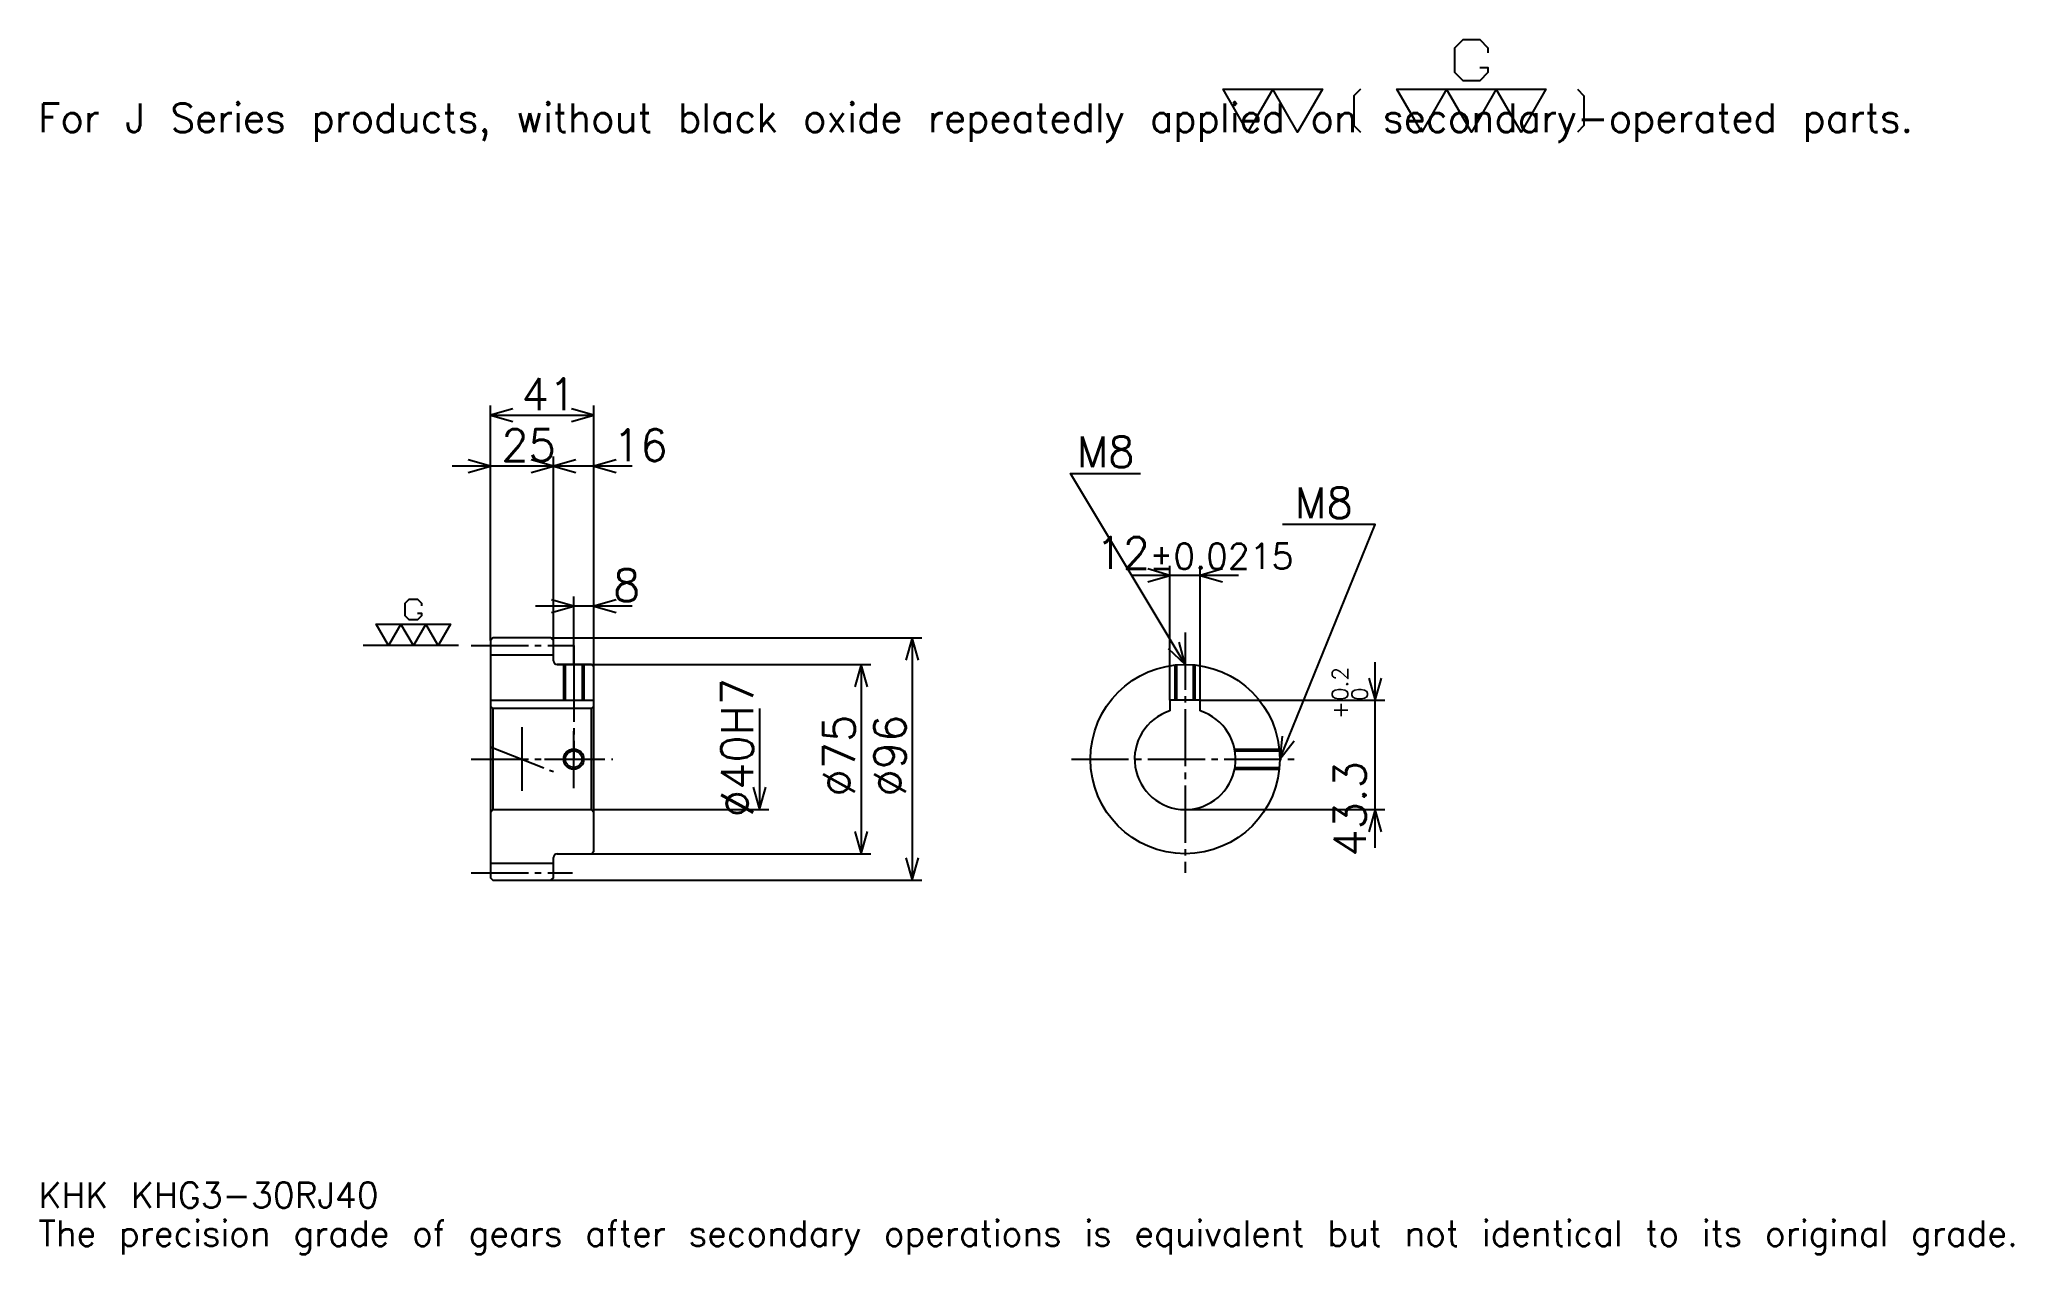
# Model space of a CAD drawing. Extents: x 26 to 808, y 9 to 491.
import ezdxf

# ---------------------------------------------------------------- set-up
doc = ezdxf.new("R2010")
doc.units = 0
doc.linetypes.add('DASHDOT', pattern=[30.260869, 22.695652, -2.521739, 2.521739, -2.521739])
doc.layers.get('0').update_dxf_attribs({"linetype": 'CONTINUOUS'})
doc.layers.add('DASHDOT', color=6, linetype='DASHDOT')
doc.styles.add('KANJI', font='TXT', dxfattribs={"bigfont": 'BIGFONT'})

msp = doc.modelspace()

# ---------------------------------------------------------------- linework, layer by layer
at = {"color": 5}
for p, q in [((204.260864, 253.521744), (204.260864, 345.565216)), ((245.260864, 253.521744), (245.260864, 345.565216)), ((204.260864, 341.782593), (245.260864, 341.782593)), ((244.391296, 321.608704), (189.130432, 321.608704)), ((260.391296, 321.608704), (214.130432, 321.608704)), ((229.260864, 253.521744), (229.260864, 325.391296)), ((473.456512, 228.821747), (473.456512, 282.108704)), ((485.456512, 228.821747), (485.456512, 282.108704)), ((500.586945, 278.326111), (458.32608, 278.326111)), ((260.391296, 266.130432), (222.130432, 266.130432)), ((237.260864, 253.521744), (237.260864, 269.913055)), ((204.260864, 252.521744), (204.260864, 253.521744)), ((228.260864, 253.521744), (245.260864, 253.521744)), ((229.260864, 252.521744), (229.260864, 253.521744)), ((237.260864, 243.021744), (237.260864, 253.521744)), ((237.260864, 243.021744), (237.260864, 253.521744)), ((245.260864, 253.521744), (375.130432, 253.521744)), ((245.260864, 242.021744), (245.260864, 253.521744)), ((371.347839, 253.521744), (371.347839, 157.521744)), ((230.760864, 243.021744), (245.260864, 243.021744)), ((245.260864, 243.021744), (354.956512, 243.021744)), ((351.173889, 243.021744), (351.173889, 168.021744)), ((554.782593, 170.391312), (554.782593, 243.952179)), ((485.456512, 228.821747), (558.565186, 228.821747)), ((310.82608, 225.521744), (310.82608, 185.521744)), ((245.260864, 185.521744), (314.608704, 185.521744)), ((479.456512, 185.521744), (558.565186, 185.521744)), ((230.760864, 168.021744), (245.260864, 168.021744)), ((245.260864, 168.021744), (354.956512, 168.021744)), ((228.260864, 157.521744), (245.260864, 157.521744)), ((245.260864, 157.521744), (375.130432, 157.521744))]:
    msp.add_line(p, q, dxfattribs=at)
at = {"color": 7}
for p, q in [((191.652161, 250.521744), (153.82608, 250.521744)), ((216.760864, 218.130432), (216.760864, 192.913055))]:
    msp.add_line(p, q, dxfattribs=at)
at = {"color": 4}
for p, q in [((204.260864, 246.771744), (229.260864, 246.771744)), ((204.260864, 228.821747), (245.260864, 228.821747)), ((205.260864, 225.521744), (205.260864, 185.521744)), ((244.260864, 225.521744), (245.260864, 226.521744)), ((244.260864, 185.521744), (245.260864, 184.521744)), ((204.260864, 164.271744), (229.260864, 164.271744))]:
    msp.add_line(p, q, dxfattribs=at)
at = {"color": 7}
for points in [[(596.13916, 479.48349), (599.417419, 479.48349), (599.417419, 477.516541), (596.13916, 474.238281), (589.582642, 474.238281), (586.304382, 477.516541), (586.304382, 487.351318), (589.582642, 490.629578), (596.13916, 490.629578), (599.417419, 487.351318), (599.417419, 485.384369)], [(504.347839, 453.913055), (494.513062, 470.960022), (533.852173, 470.960022), (524.017395, 453.913055), (514.182617, 470.960022), (504.347839, 453.913055)], [(548.93219, 470.960022), (546.30957, 468.337402), (546.30957, 456.535675), (548.93219, 453.913055)], [(573.191345, 453.913055), (563.356567, 470.960022), (622.365234, 470.960022), (612.530457, 453.913055), (602.695679, 470.960022), (592.860901, 453.913055), (583.026123, 470.960022), (573.191345, 453.913055)], [(634.822632, 470.960022), (637.445251, 468.337402), (637.445251, 456.535675), (634.822632, 453.913055)], [(175.386948, 263.306946), (177.026077, 263.306946), (177.026077, 262.323486), (175.386948, 260.684357), (172.108688, 260.684357), (170.469559, 262.323486), (170.469559, 267.240875), (172.108688, 268.880005), (175.386948, 268.880005), (177.026077, 267.240875), (177.026077, 266.257385)], [(163.91304, 250.521744), (158.995636, 259.045227), (188.5, 259.045227), (183.582596, 250.521744), (178.665207, 259.045227), (173.747818, 250.521744), (168.830429, 259.045227), (163.91304, 250.521744)]]:
    msp.add_lwpolyline(points, dxfattribs=at)
at = {"color": 5}
for points in [[(213.086945, 344.304352), (204.260864, 341.782593), (213.086945, 339.260864)], [(236.434784, 339.260864), (245.260864, 341.782593), (236.434784, 344.304352)], [(195.434784, 319.086975), (204.260864, 321.608704), (195.434784, 324.130432)], [(220.434784, 319.086975), (229.260864, 321.608704), (220.434784, 324.130432)], [(238.086945, 324.130432), (229.260864, 321.608704), (238.086945, 319.086975)], [(254.086945, 324.130432), (245.260864, 321.608704), (254.086945, 319.086975)], [(479.456512, 243.021744), (434.065216, 318.67392), (461.804352, 318.67392)], [(516.956543, 205.521744), (554.782593, 298.5), (517.96521, 298.5)], [(464.630432, 275.804352), (473.456512, 278.326111), (464.630432, 280.847839)], [(494.282593, 280.847839), (485.456512, 278.326111), (494.282593, 275.804352)], [(228.434784, 263.608704), (237.260864, 266.130432), (228.434784, 268.652191)], [(254.086945, 268.652191), (245.260864, 266.130432), (254.086945, 263.608704)], [(373.869568, 244.695648), (371.347839, 253.521744), (368.82608, 244.695648)], [(472.753143, 249.292633), (479.456512, 243.021744), (477.077911, 251.887482)], [(353.695648, 234.195648), (351.173889, 243.021744), (348.652161, 234.195648)], [(552.260864, 237.647827), (554.782593, 228.821747), (557.304321, 237.647827)], [(517.946655, 214.647461), (516.956543, 205.521744), (522.618347, 212.746887)], [(308.304352, 194.347824), (310.82608, 185.521744), (313.347809, 194.347824)], [(557.304321, 176.695648), (554.782593, 185.521744), (552.260864, 176.695648)], [(348.652161, 176.847839), (351.173889, 168.021744), (353.695648, 176.847839)], [(368.82608, 166.347839), (371.347839, 157.521744), (373.869568, 166.347839)]]:
    msp.add_lwpolyline(points, dxfattribs=at)
at = {"color": 4}
for points in [[(229.260864, 244.521744), (229.260864, 252.521744), (228.260864, 253.521744), (205.260864, 253.521744), (204.260864, 252.521744), (204.260864, 184.521744)], [(230.760864, 168.021744), (244.260864, 168.021744), (245.260864, 169.021744), (245.260864, 242.021744), (244.260864, 243.021744), (230.760864, 243.021744)], [(233.260864, 243.021744), (233.260864, 228.821747)], [(233.935867, 243.021744), (233.935867, 228.821747)], [(240.585861, 243.021744), (240.585861, 228.821747)], [(241.260864, 243.021744), (241.260864, 228.821747)], [(475.456512, 228.821747), (475.456512, 242.8078)], [(476.1315, 228.821747), (476.1315, 242.874054)], [(482.781525, 228.821747), (482.781525, 242.874054)], [(483.456512, 228.821747), (483.456512, 242.8078)], [(485.456512, 224.600525), (485.456512, 228.821747), (473.456512, 228.821747), (473.456512, 224.600525)], [(204.260864, 184.521744), (205.260864, 185.521744), (244.260864, 185.521744), (244.260864, 225.521744), (205.260864, 225.521744), (204.260864, 226.521744)], [(499.052429, 209.521744), (516.742554, 209.521744)], [(499.178192, 208.846741), (516.808838, 208.846741)], [(499.052429, 201.521744), (516.742554, 201.521744)], [(499.178192, 202.196747), (516.808838, 202.196747)], [(204.260864, 184.521744), (204.260864, 158.521744), (205.260864, 157.521744), (228.260864, 157.521744), (229.260864, 158.521744), (229.260864, 166.521744)]]:
    msp.add_lwpolyline(points, dxfattribs=at)
for centre, radius in [((479.456512, 205.521744), 37.5), ((237.260864, 205.521744), 3.325)]:
    msp.add_circle(centre, radius, dxfattribs=at)
at = {"color": 7}
msp.add_circle((237.260864, 205.521744), 4, dxfattribs=at)
at = {"color": 4}
for centre, radius, start, end in [((230.760864, 244.521744), 1.5, 180, 270), ((479.456512, 205.521744), 20, 107.457602748, 72.542397252), ((230.760864, 166.521744), 1.5, 90, 180)]:
    msp.add_arc(centre, radius, start, end, dxfattribs=at)
at = {"layer": 'DASHDOT', "color": 7}
for p, q in [((196.695648, 250.521744), (236.82608, 250.521744)), ((479.456512, 255.630432), (479.456512, 160.456528)), ((237.260864, 243.021744), (237.260864, 205.521744)), ((196.695648, 205.521744), (252.82608, 205.521744)), ((204.260864, 210.445618), (229.260864, 200.59787)), ((434.391296, 205.521744), (524.521729, 205.521744)), ((196.695648, 160.521744), (236.82608, 160.521744))]:
    msp.add_line(p, q, dxfattribs=at)
for points in [[(237.260864, 250.58696), (237.260864, 221.256531)], [(237.260864, 193.956528), (237.260864, 217.08696)], [(225.695648, 205.521744), (248.82608, 205.521744)]]:
    msp.add_lwpolyline(points, dxfattribs=at)

# ---------------------------------------------------------------- texts
at = {"color": 7, "style": 'KANJI'}
for s, height, p in [('For J Series products, without black oxide repeatedly applied on secondary-operated parts.', 11.347826, (25.217392, 453.913055)), ('41', 12.608696, (216.565216, 343.799988)), ('25', 12.608696, (208.565216, 323.626099)), ('16', 12.608696, (252.82608, 323.626099)), ('M8', 12.104348, (436.586945, 321.195648)), ('M8', 12.104348, (523.008667, 301.021729)), ('12', 12.608696, (443.973145, 280.847839)), ('%%p0.0215', 10.086957, (465.280304, 280.847839)), ('8', 12.608696, (252.82608, 268.147827)), ('KHK KHG3-30RJ40', 10.086957, (25.217392, 27.73913)), ('The precision grade of gears after secondary operations is equivalent but not identical to its original grade.', 10.086957, (25.217392, 12.608696))]:
    msp.add_text(s, height=height, dxfattribs=at).set_placement(p)
for s, height, p in [('%%c40H7', 12.608696, (308.304352, 182.51088)), ('0.2', 6.304348, (543.939087, 228.526123)), ('+', 6.304348, (543.939087, 221.465256)), ('0', 6.304348, (551.75647, 228.526123)), ('%%c75', 12.608696, (348.652161, 190.706528)), ('%%c96', 12.608696, (368.82608, 190.706528)), ('43.3', 12.608696, (551, 166.889832))]:
    msp.add_text(s, height=height, rotation=90, dxfattribs=at).set_placement(p)

doc.saveas('drawing.dxf')
